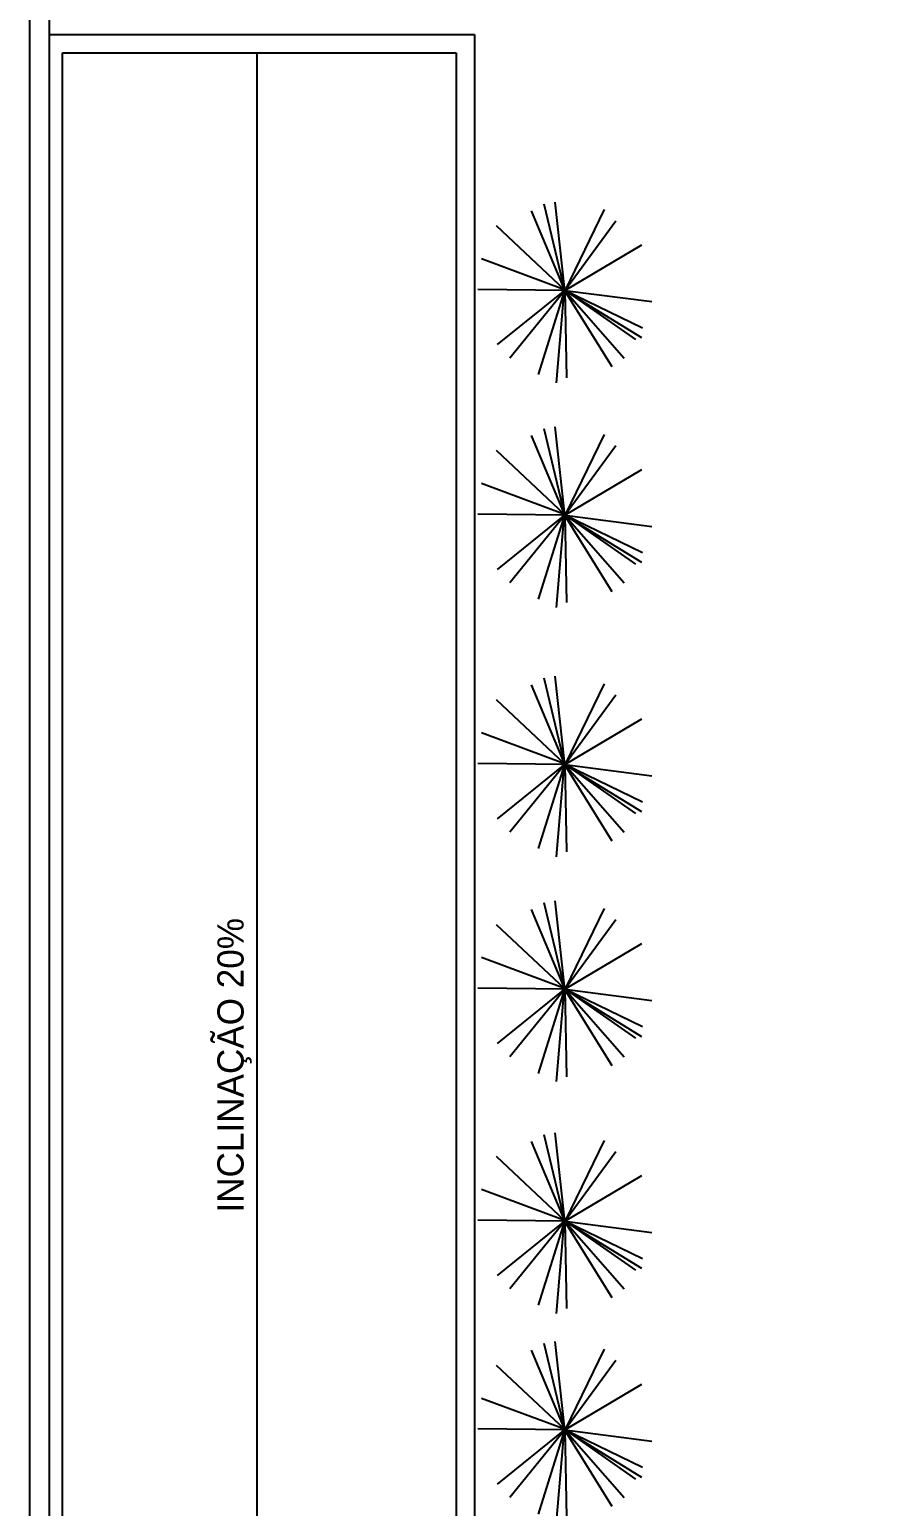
# Model space of a CAD drawing. Header units: millimetres. Extents: x 935 to 1399, y 512 to 900.
# Drawn here: x 1085.57 to 1092, y 855.33 to 866.58 of the extents above; entities that cross this region are included whole.
import ezdxf

# ---------------------------------------------------------------- set-up
doc = ezdxf.new("R2010")
doc.units = ezdxf.units.MM
doc.layers.add('terrenos', color=3, linetype='Continuous')
doc.layers.add('VEGETAÇÃO', color=3, linetype='Continuous')

msp = doc.modelspace()

# ---------------------------------------------------------------- linework, layer by layer
at = {"color": 1}
for p, q in [((1085.71543, 866.5417), (1088.95543, 866.5417)), ((1088.95543, 866.5417), (1088.95543, 852.4017)), ((1085.81543, 866.4017), (1088.81543, 866.4017)), ((1085.81543, 852.4017), (1085.81543, 866.4017)), ((1087.2965, 866.4017), (1087.2965, 852.4017)), ((1088.81543, 866.4017), (1088.81543, 852.4017))]:
    msp.add_line(p, q, dxfattribs=at)
at = {"layer": 'terrenos', "color": 7}
msp.add_lwpolyline([(1096.82421, 833.62187), (1114.68786, 833.62187), (1114.68786, 875.84655), (1104.07022, 876.60525), (1093.34417, 877.33332), (1085.56543, 877.41495), (1085.56543, 833.62187), (1086.21543, 833.62187)], dxfattribs=at)
at = {"layer": 'VEGETAÇÃO', "color": 7}
msp.add_line((1085.71543, 877.26337), (1085.71543, 833.77187), dxfattribs=at)
at = {"layer": 'VEGETAÇÃO', "color": 253}
for p, q in [((1089.6437, 864.59156), (1089.48576, 865.24866)), ((1089.6437, 864.59156), (1089.56956, 865.26454)), ((1089.64218, 864.59351), (1089.39004, 865.19812)), ((1089.64751, 864.594), (1089.94434, 865.20666)), ((1089.64218, 864.59351), (1089.12241, 865.08286)), ((1089.64218, 864.59351), (1089.12241, 865.08286)), ((1089.6437, 864.59156), (1090.03203, 865.12211)), ((1089.6437, 864.59156), (1090.22923, 864.93977)), ((1089.64751, 864.594), (1089.00916, 864.83159)), ((1089.64083, 864.59132), (1088.98072, 864.59913)), ((1089.64218, 864.59351), (1089.12699, 864.17809)), ((1089.6437, 864.59156), (1089.22347, 864.0756)), ((1089.64083, 864.59132), (1089.44057, 863.95008)), ((1089.63837, 864.60524), (1089.57616, 863.88708)), ((1089.64083, 864.59132), (1089.64218, 864.59351)), ((1089.64083, 864.59132), (1089.6437, 864.59156)), ((1089.64083, 864.59132), (1090.00096, 864.01064)), ((1089.64218, 864.59351), (1089.64751, 864.594)), ((1089.64218, 864.59351), (1089.65639, 863.92469)), ((1089.64218, 864.59351), (1090.18251, 864.21698)), ((1089.64218, 864.59351), (1090.23557, 864.3066)), ((1089.6437, 864.59156), (1090.09643, 864.0756)), ((1089.6437, 864.59156), (1090.30744, 864.50585)), ((1089.6437, 864.59156), (1089.6437, 864.59156)), ((1089.6437, 864.59156), (1090.22872, 864.23187)), ((1089.64218, 862.88127), (1089.39004, 863.48587)), ((1089.6437, 862.87931), (1089.48576, 863.53642)), ((1089.6437, 862.87931), (1089.56956, 863.55229)), ((1089.64751, 862.88176), (1089.94434, 863.49442)), ((1089.64218, 862.88127), (1089.12241, 863.37061)), ((1089.64218, 862.88127), (1089.12241, 863.37061)), ((1089.6437, 862.87931), (1090.03203, 863.40986)), ((1089.6437, 862.87931), (1090.22923, 863.22752)), ((1089.64751, 862.88176), (1089.00916, 863.11935)), ((1089.64083, 862.87907), (1088.98072, 862.88688)), ((1089.63837, 862.89299), (1089.57616, 862.17484)), ((1089.64218, 862.88127), (1089.12699, 862.46584)), ((1089.6437, 862.87931), (1089.22347, 862.36335)), ((1089.64083, 862.87907), (1089.44057, 862.23784)), ((1089.64083, 862.87907), (1089.64218, 862.88127)), ((1089.64083, 862.87907), (1089.6437, 862.87931)), ((1089.64083, 862.87907), (1090.00096, 862.2984)), ((1089.64218, 862.88127), (1089.64751, 862.88176)), ((1089.64218, 862.88127), (1089.65639, 862.21244)), ((1089.64218, 862.88127), (1090.18251, 862.50473)), ((1089.64218, 862.88127), (1090.23557, 862.59436)), ((1089.6437, 862.87931), (1090.09643, 862.36335)), ((1089.6437, 862.87931), (1090.30744, 862.7936)), ((1089.6437, 862.87931), (1089.6437, 862.87931)), ((1089.6437, 862.87931), (1090.22872, 862.51963)), ((1089.6437, 860.97962), (1089.56956, 861.6526)), ((1089.64218, 860.98158), (1089.39004, 861.58618)), ((1089.6437, 860.97962), (1089.48576, 861.63673)), ((1089.64751, 860.98207), (1089.94434, 861.59473)), ((1089.64218, 860.98158), (1089.12241, 861.47092)), ((1089.64218, 860.98158), (1089.12241, 861.47092)), ((1089.6437, 860.97962), (1090.03203, 861.51017)), ((1089.6437, 860.97962), (1090.22923, 861.32783)), ((1089.64751, 860.98207), (1089.00916, 861.21966)), ((1089.64083, 860.97938), (1088.98072, 860.98719)), ((1089.64218, 860.98158), (1089.12699, 860.56615)), ((1089.6437, 860.97962), (1089.22347, 860.46366)), ((1089.64083, 860.97938), (1089.44057, 860.33815)), ((1089.63837, 860.9933), (1089.57616, 860.27515)), ((1089.64083, 860.97938), (1089.64218, 860.98158)), ((1089.64083, 860.97938), (1089.6437, 860.97962)), ((1089.64083, 860.97938), (1090.00096, 860.39871)), ((1089.64218, 860.98158), (1089.64751, 860.98207)), ((1089.64218, 860.98158), (1089.65639, 860.31275)), ((1089.64218, 860.98158), (1090.18251, 860.60504)), ((1089.64218, 860.98158), (1090.23557, 860.69467)), ((1089.6437, 860.97962), (1090.09643, 860.46366)), ((1089.6437, 860.97962), (1090.30744, 860.89391)), ((1089.6437, 860.97962), (1089.6437, 860.97962)), ((1089.6437, 860.97962), (1090.22872, 860.61994)), ((1089.64218, 859.26933), (1089.39004, 859.87393)), ((1089.6437, 859.26738), (1089.48576, 859.92448)), ((1089.6437, 859.26738), (1089.56956, 859.94035)), ((1089.64751, 859.26982), (1089.94434, 859.88248)), ((1089.64218, 859.26933), (1089.12241, 859.75868)), ((1089.64218, 859.26933), (1089.12241, 859.75868)), ((1089.6437, 859.26738), (1090.03203, 859.79792)), ((1089.6437, 859.26738), (1090.22923, 859.61559)), ((1089.64751, 859.26982), (1089.00916, 859.50741)), ((1089.64083, 859.26713), (1088.98072, 859.27495)), ((1089.64218, 859.26933), (1089.12699, 858.8539)), ((1089.6437, 859.26738), (1089.22347, 858.75141)), ((1089.64083, 859.26713), (1089.44057, 858.6259)), ((1089.63837, 859.28105), (1089.57616, 858.5629)), ((1089.64083, 859.26713), (1089.64218, 859.26933)), ((1089.64083, 859.26713), (1089.6437, 859.26738)), ((1089.64083, 859.26713), (1090.00096, 858.68646)), ((1089.64218, 859.26933), (1089.64751, 859.26982)), ((1089.64218, 859.26933), (1089.65639, 858.60051)), ((1089.64218, 859.26933), (1090.18251, 858.8928)), ((1089.64218, 859.26933), (1090.23557, 858.98242)), ((1089.6437, 859.26738), (1090.09643, 858.75141)), ((1089.6437, 859.26738), (1090.30744, 859.18167)), ((1089.6437, 859.26738), (1089.6437, 859.26738)), ((1089.6437, 859.26738), (1090.22872, 858.90769)), ((1089.6437, 857.50008), (1089.56956, 858.17306)), ((1089.64218, 857.50204), (1089.39004, 858.10664)), ((1089.6437, 857.50008), (1089.48576, 858.15719)), ((1089.64751, 857.50253), (1089.94434, 858.11519)), ((1089.64218, 857.50204), (1089.12241, 857.99139)), ((1089.64218, 857.50204), (1089.12241, 857.99139)), ((1089.6437, 857.50008), (1090.03203, 858.03063)), ((1089.6437, 857.50008), (1090.22923, 857.84829)), ((1089.64751, 857.50253), (1089.00916, 857.74012)), ((1089.64083, 857.49984), (1088.98072, 857.50765)), ((1089.64218, 857.50204), (1089.12699, 857.08661)), ((1089.6437, 857.50008), (1089.22347, 856.98412)), ((1089.64083, 857.49984), (1089.44057, 856.85861)), ((1089.63837, 857.51376), (1089.57616, 856.79561)), ((1089.64083, 857.49984), (1089.64218, 857.50204)), ((1089.64083, 857.49984), (1089.6437, 857.50008)), ((1089.64083, 857.49984), (1090.00096, 856.91917)), ((1089.64218, 857.50204), (1089.64751, 857.50253)), ((1089.64218, 857.50204), (1089.65639, 856.83321)), ((1089.64218, 857.50204), (1090.18251, 857.1255)), ((1089.64218, 857.50204), (1090.23557, 857.21513)), ((1089.6437, 857.50008), (1090.09643, 856.98412)), ((1089.6437, 857.50008), (1090.30744, 857.41438)), ((1089.6437, 857.50008), (1089.6437, 857.50008)), ((1089.6437, 857.50008), (1090.22872, 857.1404)), ((1089.6437, 855.90951), (1089.56956, 856.58249)), ((1089.64218, 855.91147), (1089.39004, 856.51607)), ((1089.6437, 855.90951), (1089.48576, 856.56662)), ((1089.64751, 855.91196), (1089.94434, 856.52462)), ((1089.64218, 855.91147), (1089.12241, 856.40081)), ((1089.64218, 855.91147), (1089.12241, 856.40081)), ((1089.6437, 855.90951), (1090.03203, 856.44006)), ((1089.6437, 855.90951), (1090.22923, 856.25772)), ((1089.64751, 855.91196), (1089.00916, 856.14955)), ((1089.64083, 855.90927), (1088.98072, 855.91708)), ((1089.64218, 855.91147), (1089.12699, 855.49604)), ((1089.6437, 855.90951), (1089.22347, 855.39355)), ((1089.64083, 855.90927), (1089.44057, 855.26804)), ((1089.63837, 855.92319), (1089.57616, 855.20504)), ((1089.64083, 855.90927), (1089.64218, 855.91147)), ((1089.64083, 855.90927), (1089.6437, 855.90951)), ((1089.64083, 855.90927), (1090.00096, 855.32859)), ((1089.64218, 855.91147), (1089.64751, 855.91196)), ((1089.64218, 855.91147), (1089.65639, 855.24264)), ((1089.64218, 855.91147), (1090.18251, 855.53493)), ((1089.64218, 855.91147), (1090.23557, 855.62456)), ((1089.6437, 855.90951), (1090.09643, 855.39355)), ((1089.6437, 855.90951), (1090.30744, 855.8238)), ((1089.6437, 855.90951), (1089.6437, 855.90951)), ((1089.6437, 855.90951), (1090.22872, 855.54983))]:
    msp.add_line(p, q, dxfattribs=at)
at = {"layer": 'VEGETAÇÃO', "color": 7}
msp.add_lwpolyline([(1091.68786, 833.62187), (1114.68786, 833.62187), (1114.68786, 875.84655), (1104.07022, 876.60525), (1093.34417, 877.33332), (1085.56543, 877.41495), (1085.56543, 833.62187), (1086.21543, 833.62187)], dxfattribs=at)
at = {"layer": 'VEGETAÇÃO', "color": 253}
for centre in [(1089.64083, 864.59132), (1089.64083, 862.87907), (1089.64083, 860.97938), (1089.64083, 859.26713), (1089.64083, 857.49984), (1089.64083, 855.90927)]:
    msp.add_circle(centre, 0.01413, dxfattribs=at)

# ---------------------------------------------------------------- texts
at = {"insert": (1086.99636, 857.56514), "char_height": 0.2, "width": 3.8469, "attachment_point": 1, "rotation": 90}
msp.add_mtext('INCLINAÇÃO 20%', dxfattribs=at)

doc.saveas('drawing.dxf')
